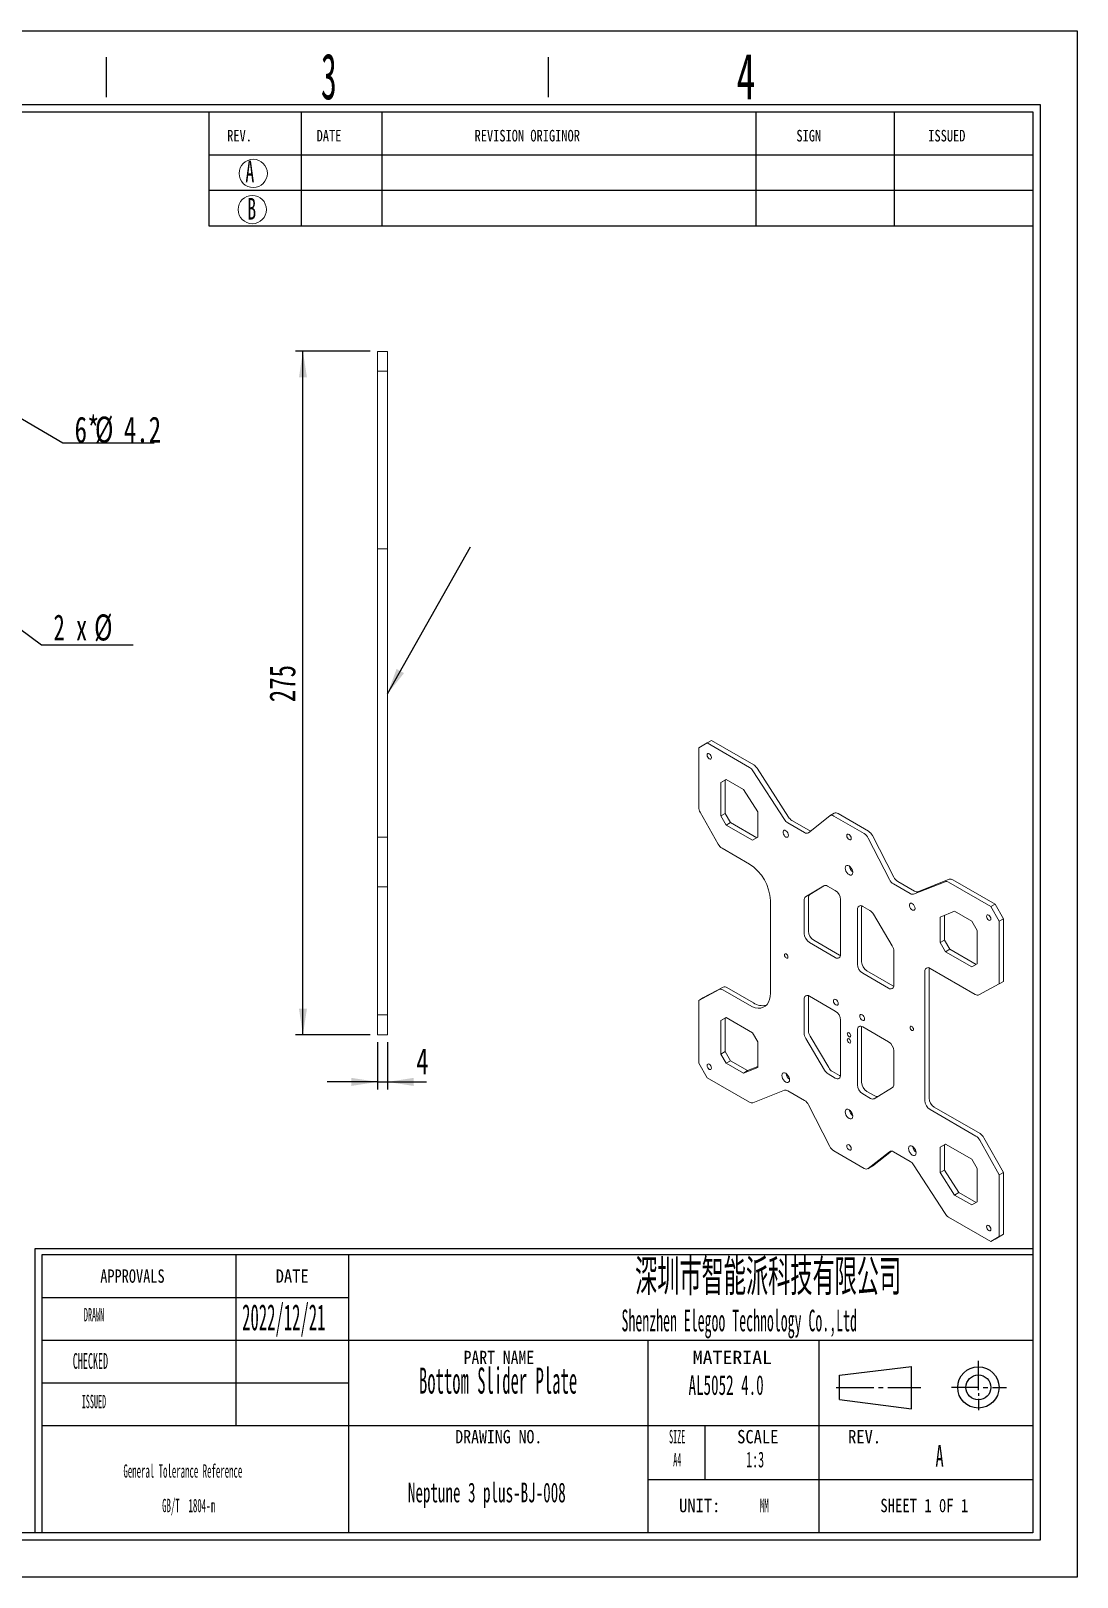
# Model space of a CAD drawing. Header units: millimetres. Extents: x 2 to 295, y 1 to 209.
# Drawn here: x 154.8 to 295.1, y 1.3 to 208.7 of the extents above; entities that cross this region are included whole.
import ezdxf

# ---------------------------------------------------------------- set-up
doc = ezdxf.new("R2010")
doc.units = ezdxf.units.MM
doc.layers.add('SLD-0', color=179, linetype='Continuous')
doc.styles.add('SLDTEXTSTYLE0', font='TXT', dxfattribs={"width": 0.56})
doc.styles.add('SLDTEXTSTYLE1', font='TXT', dxfattribs={"width": 0.469})
doc.styles.add('SLDTEXTSTYLE10', font='TXT', dxfattribs={"width": 1.089})
doc.styles.add('SLDTEXTSTYLE11', font='TXT', dxfattribs={"width": 0.56, "bigfont": 'bigfont'})
doc.styles.add('SLDTEXTSTYLE12', font='TXT', dxfattribs={"width": 0.805625})
doc.styles.add('SLDTEXTSTYLE13', font='TXT', dxfattribs={"width": 0.7})
doc.styles.add('SLDTEXTSTYLE14', font='TXT', dxfattribs={"width": 0.633333})
doc.styles.add('SLDTEXTSTYLE2', font='TXT', dxfattribs={"width": 0.484})
doc.styles.add('SLDTEXTSTYLE3', font='TXT', dxfattribs={"width": 0.40535})
doc.styles.add('SLDTEXTSTYLE4', font='TXT', dxfattribs={"width": 0.6})
doc.styles.add('SLDTEXTSTYLE5', font='TXT', dxfattribs={"width": 0.5025})
doc.styles.add('SLDTEXTSTYLE6', font='TXT', dxfattribs={"width": 0.9075})
doc.styles.add('SLDTEXTSTYLE7', font='TXT', dxfattribs={"width": 0.870455})
doc.styles.add('SLDTEXTSTYLE8', font='TXT', dxfattribs={"width": 0.7865})
doc.styles.add('SLDTEXTSTYLE9', font='TXT', dxfattribs={"width": 0.862222})
doc.dimstyles.new('SLDDIMSTYLE2', dxfattribs={"dimtxt": 3.5, "dimasz": 3.5, "dimexe": 0, "dimexo": 0.0625, "dimgap": 0.875, "dimtad": 0, "dimtih": 1, "dimtoh": 1, "dimlfac": 3, "dimrnd": 1e-09, "dimzin": 12, "dimdsep": 46, "dimtxsty": 'SLDTEXTSTYLE1', "dimsah": 1, "dimcen": 0, "dimadec": 0, "dimazin": 3, "dimtfac": 1, "dimtmove": 0, "dimatfit": 3, "dimfxl": 0, "dimfrac": 2, "dimtolj": 1, "dimtzin": 12, "dimarcsym": 0})
doc.dimstyles.new('SLDDIMSTYLE3', dxfattribs={"dimtxt": 3.5, "dimasz": 3.5, "dimexe": 0, "dimexo": 0.0625, "dimgap": 0.875, "dimtad": 2, "dimlfac": 3, "dimrnd": 1e-09, "dimzin": 12, "dimdsep": 46, "dimtxsty": 'SLDTEXTSTYLE1', "dimsah": 1, "dimcen": 0.09, "dimadec": 0, "dimazin": 3, "dimtfac": 1, "dimtmove": 0, "dimatfit": 0, "dimfxl": 0, "dimfrac": 2, "dimtolj": 1, "dimtzin": 12, "dimarcsym": 0})
doc.dimstyles.new('SLDDIMSTYLE4', dxfattribs={"dimtxt": 3.5, "dimasz": 3.5, "dimexe": 0, "dimexo": 0.0625, "dimgap": 0.875, "dimtad": 2, "dimlfac": 3, "dimrnd": 1e-09, "dimzin": 12, "dimdsep": 46, "dimtxsty": 'SLDTEXTSTYLE1', "dimsah": 1, "dimcen": 0.09, "dimadec": 0, "dimazin": 3, "dimtfac": 1, "dimtofl": 0, "dimtmove": 0, "dimatfit": 3, "dimfxl": 0, "dimfrac": 2, "dimtolj": 1, "dimtzin": 12, "dimarcsym": 0})
doc.dimstyles.new('SLDDIMSTYLE5', dxfattribs={"dimtxt": 0.18, "dimasz": 3.5, "dimexe": 0, "dimexo": 0.0625, "dimgap": 0, "dimtad": 0, "dimtih": 1, "dimtoh": 1, "dimdec": 0, "dimrnd": 1e-09, "dimzin": 0, "dimdsep": 46, "dimtxsty": 'Standard', "dimsah": 1, "dimcen": 0.09, "dimadec": 0, "dimazin": 0, "dimtfac": 3.5, "dimtdec": 0, "dimtofl": 0, "dimtmove": 0, "dimatfit": 3, "dimfxl": 0, "dimfrac": 2, "dimtolj": 1, "dimtzin": 0, "dimarcsym": 0})

# ---------------------------------------------------------------- blocks, each defined once
blk = doc.blocks.new('SW_NOTE_1')
at = {"layer": 'SLD-0', "color": 0, "char_height": 1.7927, "attachment_point": 2, "style": 'SLDTEXTSTYLE2'}
for s, insert in [('General Tolerance Reference', (12.75, 2.31)), ('GB/T  1804-m', (13.51, -2.32))]:
    blk.add_mtext(s, dxfattribs=dict(at, insert=insert))
blk = doc.blocks.new('_D_20')
at = {"layer": 'SLD-0'}
for p, q in [((143.16, 162.72), (137.34, 166.1)), ((143.16, 162.72), (144.37, 162.01)), ((144.37, 162.01), (159.09, 153.44)), ((159.09, 153.44), (171.35, 153.44))]:
    blk.add_line(p, q, dxfattribs=at)
for points in [[(143.16, 162.72), (140.4, 164.94), (139.86, 164.01)], [(144.37, 162.01), (147.12, 159.78), (147.66, 160.71)]]:
    blk.add_solid(points, dxfattribs=at)
at = {"layer": 'SLD-0', "char_height": 3.5, "attachment_point": 1, "style": 'SLDTEXTSTYLE13'}
for s, insert in [('6*', (160.67, 156.95)), ('%%c', (163.4, 156.95)), ('4.2', (167.27, 156.95))]:
    blk.add_mtext(s, dxfattribs=dict(at, insert=insert))
blk = doc.blocks.new('SW_RADIAL_DIMENSION_0')
at = {"layer": 'SLD-0', "color": 0}
for p, q in [((-38.94, 27.85), (-44.37, 31.83)), ((-38.94, 27.85), (-37.55, 26.83)), ((-37.55, 26.83), (-1.59, 0.43)), ((-1.59, 0.43), (10.68, 0.43))]:
    blk.add_line(p, q, dxfattribs=at)
for points in [[(-38.94, 27.85), (-41.45, 30.36), (-42.09, 29.49)], [(-37.55, 26.83), (-35.04, 24.32), (-34.41, 25.19)]]:
    blk.add_solid(points, dxfattribs=at)
at = {"layer": 'SLD-0', "color": 0, "char_height": 3.5, "attachment_point": 1}
for s, insert, style in [('2 x', (0, 4.51), 'SLDTEXTSTYLE14'), ('%%c', (5.44, 4.51), 'SLDTEXTSTYLE13')]:
    blk.add_mtext(s, dxfattribs=dict(at, insert=insert, style=style))
blk = doc.blocks.new('_D_30')
at = {"layer": 'SLD-0'}
for p, q in [((200.29, 165.7), (190.29, 165.7)), ((191.29, 74.03), (191.29, 165.7)), ((200.29, 74.03), (190.29, 74.03))]:
    blk.add_line(p, q, dxfattribs=at)
for points in [[(191.29, 165.7), (190.76, 162.2), (191.83, 162.2)], [(191.29, 74.03), (191.83, 77.53), (190.76, 77.53)]]:
    blk.add_solid(points, dxfattribs=at)
at = {"layer": 'SLD-0', "insert": (186.78, 118.63), "char_height": 3.5, "attachment_point": 1, "rotation": 90, "style": 'SLDTEXTSTYLE13'}
blk.add_mtext('275', dxfattribs=at)
blk = doc.blocks.new('_D_31')
at = {"layer": 'SLD-0'}
for p, q in [((201.29, 73.03), (201.29, 66.71)), ((202.63, 73.03), (202.63, 66.71)), ((201.29, 67.71), (194.56, 67.71)), ((201.29, 67.71), (202.63, 67.71)), ((202.63, 67.71), (207.84, 67.71))]:
    blk.add_line(p, q, dxfattribs=at)
for points in [[(201.29, 67.71), (197.79, 68.25), (197.79, 67.17)], [(202.63, 67.71), (206.13, 67.17), (206.13, 68.25)]]:
    blk.add_solid(points, dxfattribs=at)
at = {"layer": 'SLD-0', "insert": (206.48, 72.22), "char_height": 3.5, "attachment_point": 1, "style": 'SLDTEXTSTYLE13'}
blk.add_mtext('4', dxfattribs=at)

msp = doc.modelspace()

# ---------------------------------------------------------------- linework, layer by layer
at = {"color": 7, "linetype": 'Continuous', "lineweight": 15}
for p, q in [((201.295, 165.6965), (202.6283, 165.6965)), ((201.295, 163.0298), (201.295, 165.6965)), ((202.6283, 165.6965), (202.6283, 163.0298)), ((202.6283, 163.0298), (201.295, 163.0298)), ((201.295, 163.0298), (201.295, 146.7734)), ((202.6283, 163.0298), (202.6283, 146.7734)), ((201.295, 145.6156), (201.295, 146.7734)), ((201.295, 139.7054), (201.295, 145.6156)), ((202.6283, 146.7734), (202.6283, 145.6156)), ((202.6283, 145.6156), (202.6283, 139.7054)), ((201.295, 139.1965), (201.295, 139.7054)), ((202.6283, 139.1965), (201.295, 139.1965)), ((201.295, 132.5298), (201.295, 139.1965)), ((202.6283, 139.7054), (202.6283, 139.1965)), ((202.6283, 139.1965), (202.6283, 132.5298)), ((201.295, 132.5298), (201.295, 107.1965)), ((202.6283, 132.5298), (202.6283, 107.1965)), ((245.5004, 113.177), (244.369, 112.5236)), ((244.369, 112.5236), (244.369, 104.5592)), ((246.0661, 113.5035), (245.5004, 113.177)), ((251.1816, 109.8973), (245.5004, 113.177)), ((251.7473, 110.2238), (246.0661, 113.5035)), ((247.3388, 107.8696), (248.0459, 108.278)), ((247.9045, 108.1962), (247.3388, 107.8696)), ((247.3388, 103.3787), (247.3388, 107.8696)), ((248.046, 108.2779), (247.9045, 108.1962)), ((247.9045, 103.7052), (247.9045, 108.1962)), ((248.0459, 108.278), (250.3546, 106.9452)), ((255.8525, 102.9022), (251.6376, 109.4416)), ((256.4181, 103.2288), (252.2033, 109.7682)), ((201.295, 100.5298), (201.295, 107.1965)), ((202.6283, 107.1965), (202.6283, 100.5298)), ((250.3546, 106.9452), (252.2886, 103.9447)), ((244.5675, 103.8774), (246.9889, 99.584)), ((247.3388, 103.3787), (247.9045, 103.7052)), ((247.9045, 103.7052), (248.6116, 102.4805)), ((252.2886, 103.9447), (252.2886, 100.5212)), ((262.5538, 103.7463), (261.9881, 103.4197)), ((267.1207, 101.349), (263.0538, 103.6967)), ((248.0459, 102.1539), (247.3388, 103.3787)), ((248.6116, 102.4805), (248.0459, 102.1539)), ((251.5815, 100.1129), (248.0459, 102.1539)), ((252.1471, 100.4395), (248.6116, 102.4805)), ((256.3084, 102.4466), (258.5498, 101.1526)), ((256.8741, 102.7731), (259.1155, 101.4792)), ((259.0903, 101.1306), (261.9476, 103.3922)), ((266.555, 101.0224), (262.4881, 103.3702)), ((201.295, 100.5298), (202.6283, 100.5298)), ((201.295, 100.062), (201.295, 100.5298)), ((201.295, 93.8631), (201.295, 100.062)), ((202.6283, 100.5298), (202.6283, 100.062)), ((202.6283, 100.062), (202.6283, 93.8631)), ((252.2886, 100.5212), (251.5815, 100.1129)), ((269.9528, 94.8599), (267.0955, 100.4204)), ((270.5185, 95.1864), (267.6611, 100.7469)), ((251.1572, 96.9284), (247.4976, 99.041)), ((202.6283, 93.8631), (201.295, 93.8631)), ((201.295, 93.8631), (201.295, 76.6965)), ((202.6283, 93.8631), (202.6283, 76.6965)), ((258.7096, 92.5264), (261.1311, 94.0241)), ((261.2385, 94.0672), (259.2753, 92.853)), ((262.6831, 93.3775), (261.6397, 93.9798)), ((272.7347, 92.9639), (270.4932, 94.2579)), ((273.3003, 93.2905), (271.0589, 94.5844)), ((273.1906, 92.8931), (277.4055, 94.5661)), ((273.7563, 93.2197), (277.9712, 94.8927)), ((283.5427, 91.2156), (277.8614, 94.4953)), ((284.1084, 91.5422), (278.4271, 94.8219)), ((253.9856, 92.0294), (253.9856, 79.618)), ((258.5111, 92.0738), (258.5111, 87.6205)), ((259.0768, 92.4003), (259.0768, 87.947)), ((263.3902, 92.1527), (263.3902, 84.8039)), ((266.2306, 91.3157), (266.2186, 91.173)), ((267.3173, 90.7022), (266.36, 91.2548)), ((283.5427, 91.2156), (284.1084, 91.5422)), ((284.1084, 91.5422), (285.2398, 89.5826)), ((265.6529, 83.4976), (265.6529, 90.8465)), ((266.2186, 83.8242), (266.2186, 91.173)), ((267.8085, 90.1894), (270.316, 85.9457)), ((276.7545, 89.8208), (278.6884, 90.5884)), ((276.7545, 86.3974), (276.7545, 89.8208)), ((277.3202, 86.7239), (277.3202, 90.0454)), ((278.6884, 90.5884), (280.9971, 89.2557)), ((280.9971, 89.2557), (281.7042, 88.0309)), ((284.6741, 89.256), (283.5427, 91.2156)), ((285.2398, 89.5826), (284.6741, 89.256)), ((284.6741, 80.8456), (284.6741, 89.256)), ((285.2398, 81.1722), (285.2398, 89.5826)), ((281.7042, 88.0309), (281.7042, 83.5399)), ((262.6831, 84.3955), (259.2182, 86.3957)), ((263.2487, 84.7221), (259.7839, 86.7223)), ((270.5319, 85.2337), (270.5319, 80.681)), ((276.7545, 86.3974), (277.3202, 86.7239)), ((277.4616, 85.1726), (276.7545, 86.3974)), ((277.3202, 86.7239), (278.0273, 85.4992)), ((278.0273, 85.4992), (277.4616, 85.1726)), ((280.9971, 83.1316), (277.4616, 85.1726)), ((281.5627, 83.4582), (278.0273, 85.4992)), ((263.2487, 84.7221), (263.3782, 84.6612)), ((275.2674, 82.996), (275.2554, 82.8533)), ((281.7042, 83.5399), (280.9971, 83.1316)), ((269.8248, 80.2727), (266.36, 82.2729)), ((270.3905, 80.5992), (266.9257, 82.5994)), ((274.6897, 82.5268), (274.6897, 65.2161)), ((275.2554, 82.8533), (275.2554, 65.5427)), ((275.3968, 82.9351), (281.4595, 79.4352)), ((284.6741, 80.8456), (285.2398, 81.1722)), ((247.0924, 80.102), (244.369, 78.6372)), ((244.369, 78.6372), (244.9347, 78.9638)), ((244.9347, 78.9638), (247.6581, 80.4286)), ((251.1572, 77.9846), (247.5836, 80.0476)), ((251.7229, 78.3112), (248.1493, 80.3742)), ((259.0888, 79.2711), (259.0768, 79.1284)), ((259.0768, 74.5758), (259.0768, 79.1284)), ((262.6831, 77.21), (259.2182, 79.2102)), ((270.3905, 80.5992), (270.52, 80.5383)), ((281.9507, 79.3808), (284.6741, 80.8456)), ((244.369, 78.6372), (244.369, 70.2268)), ((258.5111, 74.2492), (258.5111, 78.8018)), ((201.295, 76.6965), (202.6283, 76.6965)), ((201.295, 74.0298), (201.295, 76.6965)), ((202.6283, 76.6965), (202.6283, 74.0298)), ((247.3388, 75.9429), (248.0459, 76.3512)), ((247.9045, 76.2695), (247.3388, 75.9429)), ((247.3388, 71.4519), (247.3388, 75.9429)), ((248.046, 76.3512), (247.9045, 76.2695)), ((247.9045, 71.7785), (247.9045, 76.2695)), ((248.0459, 76.3512), (251.5815, 74.3102)), ((263.3902, 68.6364), (263.3902, 75.9852)), ((265.6529, 74.679), (265.6529, 67.3301)), ((266.2306, 75.1482), (266.2186, 75.0055)), ((266.2186, 75.0055), (266.2186, 67.6567)), ((269.8248, 73.0871), (266.36, 75.0873)), ((202.6283, 74.0298), (201.295, 74.0298)), ((251.5815, 74.3102), (252.2886, 73.0855)), ((252.2886, 73.0855), (252.2886, 69.662)), ((261.2345, 69.2934), (258.727, 73.5372)), ((259.2927, 73.8637), (261.8002, 69.62)), ((247.3388, 71.4519), (247.9045, 71.7785)), ((248.0459, 70.2272), (247.3388, 71.4519)), ((247.9045, 71.7785), (248.6116, 70.5537)), ((248.6116, 70.5537), (248.0459, 70.2272)), ((250.9203, 69.221), (248.6116, 70.5537)), ((270.5319, 67.4091), (270.5319, 71.8624)), ((244.369, 70.2268), (245.5004, 68.2672)), ((250.3546, 68.8944), (248.0459, 70.2272)), ((252.2886, 69.662), (250.3546, 68.8944)), ((250.3546, 68.8944), (250.9203, 69.221)), ((252.2886, 69.7641), (250.9203, 69.221)), ((262.6831, 68.228), (261.7257, 68.7807)), ((263.2487, 68.5546), (262.2914, 69.1072)), ((263.2487, 68.5546), (263.3782, 68.4937)), ((245.5004, 68.2672), (251.1816, 64.9875)), ((255.8525, 66.5897), (251.6376, 64.9167)), ((256.3084, 66.5189), (258.5498, 65.225)), ((267.9691, 65.8296), (266.9257, 66.4319)), ((270.3335, 66.9564), (267.912, 65.4587)), ((259.0903, 64.623), (261.9476, 59.0625)), ((267.4034, 65.503), (266.36, 66.1054)), ((275.9625, 64.3179), (282.1112, 60.7684)), ((275.3968, 63.9914), (281.5455, 60.4418)), ((282.6198, 60.2254), (285.2398, 55.5801)), ((262.4881, 58.4604), (266.555, 56.1127)), ((269.9528, 58.3522), (267.0955, 56.0907)), ((270.1991, 58.426), (267.6611, 56.4172)), ((272.7347, 57.0363), (270.4932, 58.3302)), ((276.7545, 58.9616), (277.4616, 59.3699)), ((277.3202, 59.2882), (276.7545, 58.9616)), ((276.7545, 55.5382), (276.7545, 58.9616)), ((277.4617, 59.3699), (277.3202, 59.2882)), ((277.3202, 55.8647), (277.3202, 59.2882)), ((277.4616, 59.3699), (280.9971, 57.3289)), ((284.6741, 55.2535), (282.0542, 59.8989)), ((267.055, 56.0631), (267.6206, 56.3897)), ((267.6611, 56.4172), (267.6206, 56.3897)), ((273.1906, 56.5806), (277.4055, 50.0412)), ((280.9971, 57.3289), (281.7042, 56.1042)), ((281.7042, 56.1042), (281.7042, 51.6132)), ((276.7545, 55.5382), (277.3202, 55.8647)), ((278.6884, 52.5376), (276.7545, 55.5382)), ((279.2541, 52.8642), (277.3202, 55.8647)), ((285.2398, 55.5801), (284.6741, 55.2535)), ((284.6741, 46.9592), (284.6741, 55.2535)), ((285.2398, 47.2858), (285.2398, 55.5801)), ((278.6884, 52.5376), (279.2541, 52.8642)), ((280.9971, 51.2049), (278.6884, 52.5376)), ((281.5627, 51.5315), (279.2541, 52.8642)), ((281.7042, 51.6132), (280.9971, 51.2049)), ((277.8614, 49.5856), (283.5427, 46.3059)), ((283.5427, 46.3059), (284.6741, 46.9592)), ((284.1084, 46.6324), (283.5427, 46.3059)), ((285.2398, 47.2858), (284.1084, 46.6324)), ((284.6741, 46.9592), (285.2398, 47.2858))]:
    msp.add_line(p, q, dxfattribs=at)
at = {"color": 7, "linetype": 'Continuous', "lineweight": 15, "flags": 128}
for points in [[(246.0802, 111.2092), (246.0576, 111.3535), (245.9932, 111.5019), (245.8969, 111.6319), (245.7832, 111.7236), (245.6696, 111.7631), (245.5732, 111.7444), (245.5088, 111.6703), (245.4862, 111.5521), (245.5088, 111.4078), (245.5732, 111.2593), (245.6696, 111.1294), (245.7832, 111.0377), (245.8969, 110.9982), (245.9932, 111.0169), (246.0576, 111.091), (246.0802, 111.2092)], [(256.404, 100.7829), (256.3791, 100.9506), (256.308, 101.1244), (256.2002, 101.2807), (256.0702, 101.3984), (255.9356, 101.4617), (255.8147, 101.4619), (255.7236, 101.3992), (255.6748, 101.2819), (255.6748, 101.1258), (255.7236, 100.9521), (255.8147, 100.7843), (255.9356, 100.6449), (256.0702, 100.5528), (256.2002, 100.5205), (256.308, 100.5523), (256.3791, 100.6439), (256.404, 100.7829)], [(264.8185, 100.3918), (264.7959, 100.5361), (264.7315, 100.6845), (264.6352, 100.8144), (264.5215, 100.9062), (264.4079, 100.9457), (264.3115, 100.9269), (264.2472, 100.8528), (264.2246, 100.7347), (264.2472, 100.5904), (264.3115, 100.4419), (264.4079, 100.312), (264.5215, 100.2203), (264.6352, 100.1808), (264.7315, 100.1995), (264.7959, 100.2736), (264.8185, 100.3918)], [(264.0124, 96.3906), (264.0373, 96.5579), (264.1097, 96.6801), (264.2223, 96.7451), (264.3642, 96.7467), (264.5215, 96.6846), (264.6789, 96.565), (264.8208, 96.3996), (264.9334, 96.2045), (265.0057, 95.9989), (265.0307, 95.8028), (265.0057, 95.6355), (264.9334, 95.5134), (264.8208, 95.4484), (264.6789, 95.4468), (264.5215, 95.5088), (264.3642, 95.6284), (264.2223, 95.7939), (264.1097, 95.9889), (264.0373, 96.1946), (264.0124, 96.3906)], [(273.3745, 90.986), (273.3497, 91.1537), (273.2785, 91.3275), (273.1707, 91.4838), (273.0407, 91.6015), (272.9062, 91.6648), (272.7852, 91.665), (272.6942, 91.6023), (272.6454, 91.485), (272.6454, 91.3289), (272.6942, 91.1552), (272.7852, 90.9874), (272.9062, 90.848), (273.0407, 90.7559), (273.1707, 90.7236), (273.2785, 90.7554), (273.3497, 90.847), (273.3745, 90.986)], [(283.5569, 89.5744), (283.5342, 89.7186), (283.4699, 89.8671), (283.3735, 89.997), (283.2599, 90.0888), (283.1462, 90.1283), (283.0499, 90.1095), (282.9855, 90.0354), (282.9629, 89.9173), (282.9855, 89.773), (283.0499, 89.6245), (283.1462, 89.4946), (283.2599, 89.4029), (283.3735, 89.3634), (283.4699, 89.3821), (283.5342, 89.4562), (283.5569, 89.5744)], [(256.3403, 84.4643), (256.3225, 84.5777), (256.272, 84.6943), (256.1963, 84.7964), (256.107, 84.8685), (256.0177, 84.8995), (255.942, 84.8848), (255.8914, 84.8266), (255.8736, 84.7338), (255.8914, 84.6204), (255.942, 84.5038), (256.0177, 84.4017), (256.107, 84.3296), (256.1963, 84.2986), (256.272, 84.3133), (256.3225, 84.3715), (256.3403, 84.4643)], [(253.9856, 79.618), (253.9569, 79.1697), (253.8711, 78.7639), (253.73, 78.4087), (253.5366, 78.1113), (253.2948, 77.8779), (253.0094, 77.7131), (252.6864, 77.6203), (252.3322, 77.6015), (251.9541, 77.6569), (251.5597, 77.7855), (251.1572, 77.9846)], [(262.4356, 78.5777), (262.4598, 78.7043), (262.5288, 78.7837), (262.632, 78.8037), (262.7538, 78.7614), (262.8755, 78.6631), (262.9788, 78.5239), (263.0477, 78.3649), (263.072, 78.2103), (263.0477, 78.0836), (262.9788, 78.0043), (262.8755, 77.9842), (262.7538, 78.0265), (262.632, 78.1248), (262.5288, 78.264), (262.4598, 78.4231), (262.4356, 78.5777)], [(265.9711, 76.5366), (265.9953, 76.6633), (266.0643, 76.7427), (266.1675, 76.7627), (266.2893, 76.7204), (266.4111, 76.6221), (266.5143, 76.4829), (266.5833, 76.3238), (266.6075, 76.1693), (266.5833, 76.0426), (266.5143, 75.9632), (266.4111, 75.9432), (266.2893, 75.9855), (266.1675, 76.0838), (266.0643, 76.223), (265.9953, 76.382), (265.9711, 76.5366)], [(273.1695, 74.7491), (273.1517, 74.8625), (273.1011, 74.9791), (273.0254, 75.0812), (272.9361, 75.1533), (272.8468, 75.1843), (272.7711, 75.1696), (272.7205, 75.1114), (272.7028, 75.0185), (272.7205, 74.9051), (272.7711, 74.7885), (272.8468, 74.6864), (272.9361, 74.6143), (273.0254, 74.5833), (273.1011, 74.598), (273.1517, 74.6562), (273.1695, 74.7491)], [(264.7549, 73.8909), (264.7371, 74.0043), (264.6865, 74.1209), (264.6108, 74.223), (264.5215, 74.2951), (264.4322, 74.3261), (264.3565, 74.3114), (264.306, 74.2532), (264.2882, 74.1603), (264.306, 74.047), (264.3565, 73.9304), (264.4322, 73.8282), (264.5215, 73.7562), (264.6108, 73.7251), (264.6865, 73.7398), (264.7371, 73.7981), (264.7549, 73.8909)], [(264.7549, 73.0744), (264.7371, 73.1878), (264.6865, 73.3044), (264.6108, 73.4065), (264.5215, 73.4786), (264.4322, 73.5096), (264.3565, 73.4949), (264.306, 73.4367), (264.2882, 73.3438), (264.306, 73.2304), (264.3565, 73.1138), (264.4322, 73.0117), (264.5215, 72.9396), (264.6108, 72.9086), (264.6865, 72.9233), (264.7371, 72.9815), (264.7549, 73.0744)], [(246.0802, 69.5656), (246.0576, 69.7099), (245.9932, 69.8583), (245.8969, 69.9883), (245.7832, 70.08), (245.6696, 70.1195), (245.5732, 70.1008), (245.5088, 70.0267), (245.4862, 69.9085), (245.5088, 69.7642), (245.5732, 69.6158), (245.6696, 69.4858), (245.7832, 69.3941), (245.8969, 69.3546), (245.9932, 69.3733), (246.0576, 69.4474), (246.0802, 69.5656)], [(255.5271, 68.5785), (255.5521, 68.7458), (255.6244, 68.8679), (255.737, 68.9329), (255.8789, 68.9345), (256.0363, 68.8725), (256.1936, 68.7529), (256.3355, 68.5874), (256.4481, 68.3923), (256.5205, 68.1867), (256.5454, 67.9907), (256.5205, 67.8234), (256.4481, 67.7012), (256.3355, 67.6362), (256.1936, 67.6346), (256.0363, 67.6966), (255.8789, 67.8162), (255.737, 67.9817), (255.6244, 68.1768), (255.5521, 68.3824), (255.5271, 68.5785)], [(264.0124, 63.68), (264.0373, 63.8473), (264.1097, 63.9694), (264.2223, 64.0345), (264.3642, 64.0361), (264.5215, 63.974), (264.6789, 63.8544), (264.8208, 63.689), (264.9334, 63.4939), (265.0057, 63.2883), (265.0307, 63.0922), (265.0057, 62.9249), (264.9334, 62.8028), (264.8208, 62.7377), (264.6789, 62.7362), (264.5215, 62.7982), (264.3642, 62.9178), (264.2223, 63.0832), (264.1097, 63.2783), (264.0373, 63.484), (264.0124, 63.68)], [(264.8185, 58.7482), (264.7959, 58.8925), (264.7315, 59.0409), (264.6352, 59.1709), (264.5215, 59.2626), (264.4079, 59.3021), (264.3115, 59.2834), (264.2472, 59.2093), (264.2246, 59.0911), (264.2472, 58.9468), (264.3115, 58.7984), (264.4079, 58.6684), (264.5215, 58.5767), (264.6352, 58.5372), (264.7315, 58.5559), (264.7959, 58.63), (264.8185, 58.7482)], [(272.4977, 58.7816), (272.5226, 58.9489), (272.5949, 59.071), (272.7076, 59.136), (272.8495, 59.1376), (273.0068, 59.0756), (273.1641, 58.956), (273.3061, 58.7905), (273.4187, 58.5954), (273.491, 58.3898), (273.5159, 58.1938), (273.491, 58.0265), (273.4187, 57.9043), (273.3061, 57.8393), (273.1641, 57.8377), (273.0068, 57.8998), (272.8495, 58.0193), (272.7076, 58.1848), (272.5949, 58.3799), (272.5226, 58.5855), (272.4977, 58.7816)], [(283.5569, 47.9308), (283.5342, 48.0751), (283.4699, 48.2235), (283.3735, 48.3535), (283.2599, 48.4452), (283.1462, 48.4847), (283.0499, 48.466), (282.9855, 48.3919), (282.9629, 48.2737), (282.9855, 48.1294), (283.0499, 47.981), (283.1462, 47.851), (283.2599, 47.7593), (283.3735, 47.7198), (283.4699, 47.7385), (283.5342, 47.8126), (283.5569, 47.9308)]]:
    msp.add_lwpolyline(points, dxfattribs=at)
at = {"color": 7, "linetype": 'Continuous', "lineweight": 15}
for centre, radius, start, end in [((251.011, 109.0311), 1.4017, 31.725838, 58.312615), ((250.4453, 108.7045), 1.4017, 31.725838, 58.312615), ((245.803, 104.6069), 1.4348, 181.902573, 210.556363), ((262.7618, 103.298), 0.4942, 53.795251, 114.894291), ((257.0447, 103.6393), 1.4017, 211.725838, 238.312615), ((257.6104, 103.9659), 1.4017, 211.725838, 238.312615), ((262.2019, 102.9882), 0.4773, 53.153271, 122.187317), ((248.2664, 100.271), 1.4504, 208.270392, 237.992117), ((258.8361, 101.5346), 0.4773, 233.153271, 302.187317), ((259.4623, 102.0444), 0.6631, 238.469596, 265.445575), ((265.7671, 99.7715), 1.4784, 26.036466, 57.79555), ((266.3328, 100.098), 1.4784, 26.036466, 57.79555), ((247.8685, 91.7636), 6.1229, 2.487346, 57.512654), ((265.7024, 96.7784), 1.1285, 186.747033, 233.24759), ((261.3483, 93.5768), 0.4972, 54.130324, 115.911618), ((261.855, 92.0829), 1.5368, 2.605478, 57.394522), ((271.2811, 95.5088), 1.4784, 206.036466, 237.79555), ((271.8468, 95.8354), 1.4784, 206.036466, 237.79555), ((277.5596, 94.0552), 0.5337, 55.560643, 106.790327), ((278.1253, 94.3818), 0.5337, 55.560643, 106.790327), ((259.0179, 92.1214), 0.509, 127.280537, 185.371019), ((259.5836, 92.448), 0.509, 127.280537, 185.371019), ((266.084, 90.9164), 0.4367, 50.796715, 189.214037), ((273.0365, 93.404), 0.5337, 235.560643, 286.790327), ((273.6021, 93.7306), 0.5337, 235.560643, 286.790327), ((266.5592, 89.4843), 1.4346, 29.442998, 58.099286), ((260.0463, 87.6903), 1.5368, 182.605478, 237.394522), ((260.612, 88.0169), 1.5368, 182.605478, 237.394522), ((269.0822, 85.1828), 1.4506, 2.009678, 31.728923), ((262.9591, 84.7339), 0.4367, 230.796715, 9.214037), ((267.1881, 83.5675), 1.5368, 182.605478, 237.394522), ((267.7538, 83.894), 1.5368, 182.605478, 237.394522), ((275.1208, 82.5967), 0.4367, 50.796715, 189.214037), ((247.289, 79.6326), 0.5089, 54.631153, 112.73125), ((247.8547, 79.9592), 0.5089, 54.631153, 112.73125), ((258.9422, 78.8718), 0.4367, 50.796715, 189.214037), ((270.1009, 80.6111), 0.4367, 230.796715, 9.214037), ((281.754, 79.8502), 0.5089, 234.631153, 292.73125), ((252.9473, 80.1016), 2.169, 235.634254, 282.583236), ((261.855, 75.9154), 1.5368, 2.605478, 57.394522), ((266.084, 74.7489), 0.4367, 50.796715, 189.214037), ((259.9609, 74.3001), 1.4506, 182.009678, 211.728923), ((260.5265, 74.6266), 1.4506, 182.009678, 211.728923), ((268.9967, 71.7925), 1.5368, 2.605478, 57.394522), ((257.2171, 68.9662), 1.1285, 186.747033, 233.24759), ((262.4838, 69.9986), 1.4346, 209.442998, 238.099286), ((263.0495, 70.3252), 1.4346, 209.442998, 238.099286), ((262.9591, 68.5664), 0.4367, 230.796715, 9.214037), ((256.0066, 66.0788), 0.5337, 55.560643, 106.790327), ((267.1881, 67.4), 1.5368, 182.605478, 237.394522), ((267.7538, 67.7265), 1.5368, 182.605478, 237.394522), ((270.0252, 67.3614), 0.509, 307.280537, 5.371019), ((251.4834, 65.4276), 0.5337, 235.560643, 286.790327), ((257.7619, 63.974), 1.4784, 26.036466, 57.79555), ((267.6947, 65.906), 0.4972, 234.130324, 295.911618), ((268.2777, 66.2816), 0.5473, 235.671397, 279.736805), ((276.2249, 65.286), 1.5368, 182.605478, 237.394522), ((276.7906, 65.6125), 1.5368, 182.605478, 237.394522), ((265.7024, 64.0678), 1.1285, 186.747033, 233.24759), ((280.7767, 59.2119), 1.4504, 28.270392, 57.992117), ((281.3424, 59.5384), 1.4504, 28.270392, 57.992117), ((263.276, 59.7114), 1.4784, 206.036466, 237.79555), ((270.207, 57.9483), 0.4773, 53.153271, 122.187317), ((274.1876, 59.1693), 1.1285, 186.747033, 233.24759), ((266.8412, 56.4946), 0.4773, 233.153271, 302.187317), ((271.9984, 55.8435), 1.4017, 31.725838, 58.312615), ((278.5977, 50.7783), 1.4017, 211.725838, 238.312615)]:
    msp.add_arc(centre, radius, start, end, dxfattribs=at)
at = {"layer": 'SLD-0'}
for p, q in [((1.5907, 208.6737), (295.1066, 208.6737)), ((295.1066, 208.6737), (295.1066, 1.2938)), ((12.6748, 197.811), (289.1814, 197.811)), ((252.0174, 197.811), (252.0174, 182.5137)), ((270.5994, 197.811), (270.5994, 182.5137)), ((289.1814, 197.811), (289.1814, 7.2189)), ((289.1814, 7.2189), (12.6748, 7.2189)), ((295.1066, 1.2938), (1.5907, 1.2938))]:
    msp.add_line(p, q, dxfattribs=at)
at = {"layer": 'SLD-0', "color": 6, "linetype": 'Continuous'}
for p, q in [((164.9525, 199.786), (164.9525, 205.1695)), ((224.2039, 199.786), (224.2039, 205.1695)), ((11.6873, 198.7985), (290.1689, 198.7985)), ((290.1689, 198.7985), (290.1689, 6.2314)), ((290.1689, 6.2314), (11.6873, 6.2314))]:
    msp.add_line(p, q, dxfattribs=at)
at = {"layer": 'SLD-0', "color": 179, "linetype": 'Continuous'}
for p, q in [((178.6588, 197.811), (178.6588, 182.5137)), ((191.0502, 197.811), (191.0502, 182.5137)), ((201.8863, 197.811), (201.8863, 182.5137)), ((178.6588, 192.0745), (289.1814, 192.0745)), ((178.6588, 187.2941), (289.1814, 187.2941)), ((178.6588, 182.5137), (289.1814, 182.5137)), ((289.1814, 45.3294), (155.3299, 45.3294)), ((155.3299, 45.3294), (155.3299, 7.2189)), ((289.1814, 44.5061), (156.286, 44.5061)), ((156.286, 44.5061), (156.286, 7.2189)), ((182.2808, 44.5061), (182.2808, 21.5602)), ((197.3975, 44.5061), (197.3975, 7.2189)), ((197.3975, 38.7696), (156.286, 38.7696)), ((289.1814, 33.0331), (156.286, 33.0331)), ((237.553, 33.0331), (237.553, 7.2189)), ((260.499, 7.2189), (260.499, 33.0331)), ((263.2552, 28.3538), (272.8879, 29.5382)), ((272.8879, 23.8461), (272.8879, 29.5382)), ((281.8693, 26.3495), (281.8693, 30.3163)), ((197.3975, 27.2966), (156.286, 27.2966)), ((263.2552, 25.1064), (263.2552, 28.3538)), ((262.7856, 26.7328), (267.8301, 26.7328)), ((263.2552, 25.1064), (272.8879, 23.8461)), ((268.4607, 26.7328), (269.0912, 26.7328)), ((269.7218, 26.7328), (274.1357, 26.7328)), ((281.8693, 26.7328), (278.2684, 26.7328)), ((281.8693, 25.9663), (281.8693, 25.5831)), ((281.8693, 25.1998), (281.8693, 23.6668)), ((282.4999, 26.7328), (283.1304, 26.7328)), ((283.761, 26.7328), (285.6527, 26.7328)), ((289.1814, 21.5602), (156.286, 21.5602)), ((245.2016, 21.5602), (245.2016, 14.3895)), ((237.553, 14.3895), (289.1814, 14.3895))]:
    msp.add_line(p, q, dxfattribs=at)
at = {"layer": 'SLD-0', "lineweight": 0}
for centre in [(184.6221, 189.5636), (184.4994, 184.7149)]:
    msp.add_circle(centre, 1.8944, dxfattribs=at)
at = {"layer": 'SLD-0', "color": 179, "linetype": 'Continuous'}
for radius in [2.7714, 1.669]:
    msp.add_circle((281.8693, 26.7328), radius, dxfattribs=at)

# ---------------------------------------------------------------- block references
at = {"layer": 'SLD-0'}
msp.add_blockref('SW_RADIAL_DIMENSION_0', (157.8412, 125.9081), dxfattribs=at)
at = {"layer": 'SLD-0', "color": 179}
msp.add_blockref('SW_NOTE_1', (162.4379, 14.1109), dxfattribs=at)

# ---------------------------------------------------------------- texts
at = {"layer": 'SLD-0'}
for s, insert, char_height, attachment_point, style in [('3', (193.7066, 205.6655), 6.172, 1, 'SLDTEXTSTYLE5'), ('4', (249.4405, 205.6593), 6.172, 1, 'SLDTEXTSTYLE4'), ('A', (183.5778, 191.2862), 2.9034, 1, 'SLDTEXTSTYLE4'), ('B', (183.8319, 186.2712), 2.9034, 1, 'SLDTEXTSTYLE4'), ('\\M+1905B圳\\M+18E73\\M+19271\\M+1945C\\M+19468\\M+189C8\\M+18B5A\\M+1974C\\M+18CC0\\M+18CF6\\M+18E69', (253.6756, 43.9429), 4.82808, 2, 'SLDTEXTSTYLE11'), ('2022/12/21', (183.1396, 37.8954), 3.5, 1, 'SLDTEXTSTYLE1'), ('Bottom Slider Plate', (206.8514, 29.3968), 3.5, 1, 'SLDTEXTSTYLE1'), ('AL5052 4.0', (248.0398, 28.3745), 2.64583, 2, 'SLDTEXTSTYLE0'), ('A', (276.1139, 18.9954), 2.9104, 1, 'SLDTEXTSTYLE0'), ('Neptune 3 plus-BJ-008', (215.9499, 13.9643), 2.645833, 2, 'SLDTEXTSTYLE0')]:
    msp.add_mtext(s, dxfattribs=dict(at, insert=insert, char_height=char_height, attachment_point=attachment_point, style=style))
at = {"layer": 'SLD-0', "color": 179}
for s, insert, char_height, attachment_point, style in [('REV.', (181.1288, 195.4001), 1.55363, 1, 'SLDTEXTSTYLE8'), ('DATE', (193.1265, 195.4001), 1.55363, 1, 'SLDTEXTSTYLE8'), ('REVISION ORIGINOR', (214.3082, 195.4001), 1.553633, 1, 'SLDTEXTSTYLE8'), ('SIGN', (257.4664, 195.4001), 1.55363, 1, 'SLDTEXTSTYLE8'), ('ISSUED', (275.1481, 195.4001), 1.55363, 1, 'SLDTEXTSTYLE8'), ('APPROVALS', (168.4266, 42.5627), 1.79265, 2, 'SLDTEXTSTYLE8'), ('DATE', (189.8496, 42.5627), 1.79265, 2, 'SLDTEXTSTYLE6'), ('DRAWN', (163.2735, 37.3767), 1.79265, 2, 'SLDTEXTSTYLE3'), ('Shenzhen Elegoo Technology Co.,Ltd', (249.7983, 37.1647), 2.910417, 2, 'SLDTEXTSTYLE1'), ('CHECKED', (162.7925, 31.335), 2.11667, 2, 'SLDTEXTSTYLE1'), ('PART NAME', (217.5708, 31.6454), 1.79265, 2, 'SLDTEXTSTYLE9'), ('MATERIAL', (248.8802, 31.6454), 1.79265, 2, 'SLDTEXTSTYLE10'), ('ISSUED', (163.2621, 25.7374), 1.79265, 2, 'SLDTEXTSTYLE3'), ('DRAWING NO.', (217.5553, 21.0216), 1.792654, 2, 'SLDTEXTSTYLE7'), ('SIZE', (241.4789, 21.0216), 1.79265, 2, 'SLDTEXTSTYLE3'), ('SCALE', (252.2889, 21.0216), 1.79265, 2, 'SLDTEXTSTYLE6'), ('REV.', (266.6102, 21.0216), 1.79265, 2, 'SLDTEXTSTYLE6'), ('A4', (241.4898, 17.9531), 1.79265, 2, 'SLDTEXTSTYLE3'), ('1:3', (251.93, 18.1206), 2.11667, 2, 'SLDTEXTSTYLE0'), ('UNIT:', (244.4987, 11.7907), 1.79265, 2, 'SLDTEXTSTYLE6'), ('MM', (253.1609, 11.7907), 1.79265, 2, 'SLDTEXTSTYLE2'), ('SHEET 1 0F 1', (274.62, 11.7907), 1.792654, 2, 'SLDTEXTSTYLE12')]:
    msp.add_mtext(s, dxfattribs=dict(at, insert=insert, char_height=char_height, attachment_point=attachment_point, style=style))

# ---------------------------------------------------------------- dimensions: what is measured, and where the dimension line sits
at = {"layer": 'SLD-0'}
dim = msp.add_diameter_dim_2p(p1=(144.3664, 162.0108), p2=(143.1566, 162.7154), text='6*<>', dimstyle='SLDDIMSTYLE2', dxfattribs=at)
dim.commit()
dim.dimension.update_dxf_attribs({"geometry": '_D_20', "text_midpoint": (166.0117, 154.9716), "dimtype": 163})
dim = msp.add_linear_dim(base=(191.295, 165.6965), p1=(201.295, 74.0298), p2=(201.295, 165.6965), angle=90, dimstyle='SLDDIMSTYLE4', dxfattribs=at)
dim.commit()
dim.dimension.update_dxf_attribs({"geometry": '_D_30', "text_midpoint": (191.295, 120.6752), "dimtype": 160})
dim = msp.add_linear_dim(base=(202.6283, 67.7119), p1=(201.295, 74.0298), p2=(202.6283, 74.0298), dimstyle='SLDDIMSTYLE3', dxfattribs=at)
dim.commit()
dim.dimension.update_dxf_attribs({"geometry": '_D_31', "text_midpoint": (207.1574, 67.7119), "dimtype": 160})

# ---------------------------------------------------------------- leaders
msp.add_leader([(202.6283, 119.7716), (213.7553, 139.482)], dimstyle='SLDDIMSTYLE5', dxfattribs=at)

doc.saveas('drawing.dxf')
